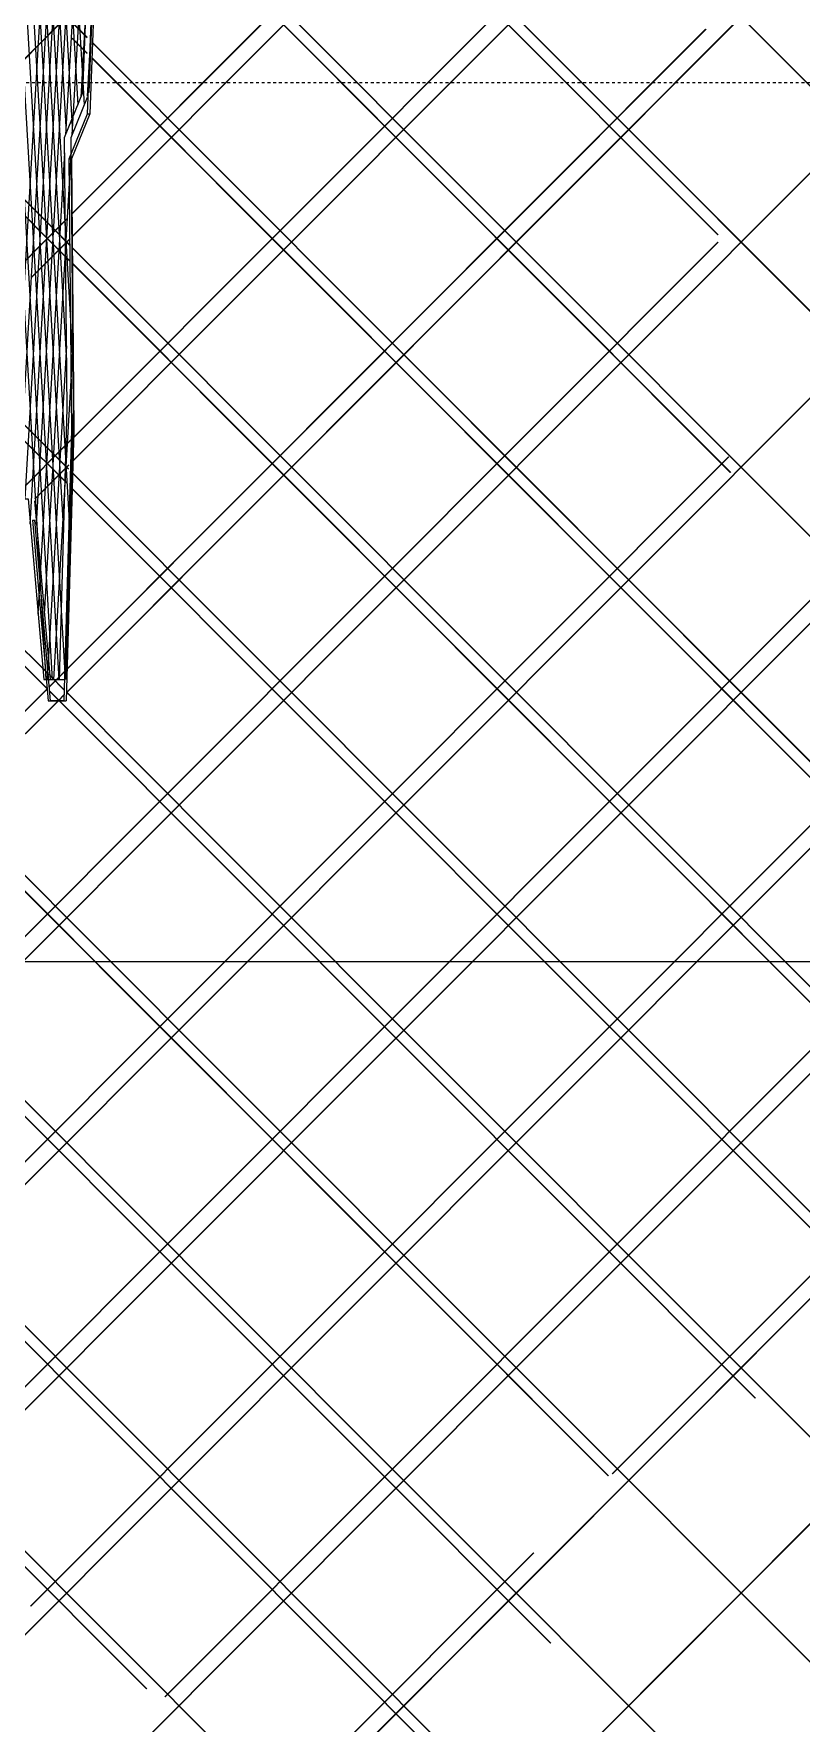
# Model space of a CAD drawing. Header units: millimetres. Extents: x -12186 to 152825, y -4386 to 9463.
# Drawn here: x 59537 to 59805, y 2883 to 3472 of the extents above; entities that cross this region are included whole.
import ezdxf

# ---------------------------------------------------------------- set-up
doc = ezdxf.new("R2010")
doc.units = ezdxf.units.MM
doc.linetypes.add('1000 Dashed', pattern=[2, 1, -1])
for name, color, linetype, lineweight in [('A-FLOR-LEVL', 51, 'Continuous', 5), ('G-ANNO-TEXT', 231, 'Continuous', 5), ('G-IMPT', 8, 'Continuous', 5), ('L-PLNT', 71, 'Continuous', 5)]:
    doc.layers.add(name, color=color, linetype=linetype, lineweight=lineweight)

# ---------------------------------------------------------------- blocks, each defined once
blk = doc.blocks.new('SVA_Shades of Green Tree - Australian_Tree_based_on_Leopard_Tree_2901-V312-Section B-B')
at = {"layer": 'G-IMPT'}
for p, q in [((12056.52, 3401.25), (12401.44, 3746.75)), ((12056.52, 3401.38), (12397.3, 3742.72)), ((12108.77, 3375.28), (12430.65, 3697.7)), ((12108.9, 3375.28), (12430.77, 3697.7)), ((12053.59, 3298.27), (12031.37, 3681.91)), ((12055.8, 3298.27), (12033.59, 3681.91)), ((12100.52, 3210.03), (12534.25, 3644.5)), ((12052.02, 3247.03), (12030.33, 3621.43)), ((12054.23, 3247.03), (12032.55, 3621.43)), ((12041.94, 3301.09), (12060.69, 3624.74)), ((12044.16, 3301.09), (12062.79, 3622.85)), ((12054.52, 3242.38), (12433.06, 3621.56)), ((12054.52, 3242.52), (12432.93, 3621.56)), ((12239.49, 3449.44), (12074.75, 3614.45)), ((12239.61, 3449.44), (12074.88, 3614.45)), ((12106.54, 3137.77), (12581.43, 3613.45)), ((12106.67, 3137.77), (12581.56, 3613.45)), ((12100.39, 3210.03), (12487.12, 3597.42)), ((12054.34, 3436.77), (12062.58, 3579)), ((12037.91, 3309.94), (12053.13, 3572.66)), ((12040.13, 3309.94), (12055.34, 3572.66)), ((12056.56, 3436.77), (12064.68, 3577.11)), ((12058.59, 3447.24), (12051.55, 3568.77)), ((12060.8, 3447.24), (12053.77, 3568.77)), ((12032.1, 3249.72), (12050.04, 3559.59)), ((12054.61, 3437.44), (12047.58, 3558.97)), ((12056.83, 3437.44), (12049.79, 3558.97)), ((12047.47, 3247.03), (12029.83, 3551.75)), ((12049.69, 3247.03), (12032.04, 3551.75)), ((12054.68, 3357.87), (12043.6, 3549.17)), ((12056.89, 3357.87), (12045.82, 3549.17)), ((12056.45, 3409.11), (12191.58, 3544.47)), ((12056.45, 3409.24), (12191.45, 3544.47)), ((12062.52, 3451.48), (12066.07, 3543.49)), ((12199.11, 3411.58), (12066.02, 3544.9)), ((12198.99, 3411.58), (12066.02, 3544.76)), ((12090.99, 3043.76), (12580.3, 3533.89)), ((12091.12, 3043.76), (12580.42, 3533.89)), ((12057.09, 3331.33), (12250.25, 3524.81)), ((12057.1, 3331.47), (12250.12, 3524.81)), ((12281.46, 3401.92), (12163.55, 3520.02)), ((12281.59, 3401.92), (12163.68, 3520.02)), ((12621.87, 3144.83), (12276.42, 3490.87)), ((12622, 3144.83), (12276.55, 3490.87)), ((12059.64, 3449.84), (12061.45, 3481.08)), ((12061.87, 3450.16), (12063.66, 3481.08)), ((12285.77, 3319.17), (12121.78, 3483.43)), ((12285.9, 3319.17), (12121.91, 3483.43)), ((12054.51, 3477.79), (11993.74, 3416.91)), ((12054.51, 3477.66), (11993.74, 3416.78)), ((12054.76, 3250.56), (12277.31, 3473.49)), ((12054.76, 3250.69), (12277.18, 3473.49)), ((12061.78, 3470.71), (12055.52, 3476.98)), ((12061.78, 3470.58), (12055.52, 3476.85)), ((12061.81, 3465.08), (12056.56, 3470.33)), ((12061.81, 3465.21), (12056.57, 3470.46)), ((12158.49, 3373.72), (12063.59, 3468.77)), ((12158.61, 3373.72), (12063.6, 3468.89)), ((12055.81, 3398.26), (11993.52, 3460.66)), ((12052.08, 3401.87), (11993.52, 3460.53)), ((12464.03, 3062.31), (12063.39, 3463.62)), ((12463.9, 3062.31), (12063.39, 3463.49)), ((12055.87, 3392.73), (11993.61, 3455.09)), ((12055.87, 3392.6), (11993.62, 3454.96)), ((12056.14, 3435.75), (12061.87, 3449.89)), ((12372.05, 3316.65), (12239.49, 3449.44)), ((12372.17, 3316.65), (12239.61, 3449.44)), ((12057.05, 3341.39), (12056.14, 3435.75)), ((12044.67, 3269.72), (12053.98, 3430.51)), ((12046.88, 3269.72), (12056.16, 3429.93)), ((11994.86, 3347.55), (12054.72, 3407.51)), ((11994.86, 3347.42), (12054.71, 3407.37)), ((12339.18, 3271.15), (12198.99, 3411.58)), ((12339.31, 3271.15), (12199.11, 3411.58)), ((12021.16, 3138.48), (12281.59, 3399.34)), ((12021.16, 3138.61), (12281.46, 3399.34)), ((12042.22, 3387.05), (12055.79, 3400.64)), ((12042.35, 3387.05), (12055.79, 3400.52)), ((12055.81, 3398.13), (12052.77, 3401.18)), ((12072.29, 3381.76), (12056.56, 3397.52)), ((12072.16, 3381.76), (12056.56, 3397.39)), ((12449.11, 2998.82), (12056.61, 3391.98)), ((12448.98, 2998.82), (12056.61, 3391.85)), ((12339.64, 3113.83), (12072.16, 3381.76)), ((12339.77, 3113.83), (12072.29, 3381.76)), ((12056.86, 3323.16), (12108.9, 3375.28)), ((12056.86, 3323.29), (12108.77, 3375.28)), ((12306.55, 3225.41), (12158.49, 3373.72)), ((12306.68, 3225.41), (12158.61, 3373.72)), ((12047.9, 3247.03), (12054.63, 3363.29)), ((12050.11, 3247.03), (12056.84, 3363.29)), ((12055.24, 3320.28), (12038.42, 3337.13)), ((12055.25, 3320.4), (12038.43, 3337.25)), ((12054.32, 3247.03), (12057.05, 3341.39)), ((12054.81, 3315.36), (12038.25, 3331.94)), ((12054.8, 3315.24), (12038.25, 3331.82)), ((12037.6, 3311.81), (12056.12, 3330.35)), ((12037.61, 3311.94), (12056.13, 3330.49)), ((12027.41, 3066.32), (12285.23, 3324.56)), ((12027.41, 3066.44), (12285.1, 3324.56)), ((12043.5, 3309.78), (12055.36, 3321.66)), ((12043.51, 3309.92), (12055.37, 3321.8)), ((12309.62, 3065.6), (12056.73, 3318.91)), ((12398.49, 2971.1), (12056.58, 3313.59)), ((12398.36, 2971.1), (12056.58, 3313.46)), ((12309.49, 3065.6), (12056.73, 3318.79)), ((12043.45, 3309.25), (12048.85, 3247.03)), ((12295.7, 3170.39), (12427.79, 3302.7)), ((12295.83, 3170.39), (12427.92, 3302.7)), ((12042.01, 2924.21), (12413.3, 3296.12)), ((12042.14, 2924.21), (12413.43, 3296.12)), ((12024.14, 2984.6), (12318.45, 3279.41)), ((12024.17, 2984.77), (12318.32, 3279.41)), ((12088.79, 2892.64), (12464.01, 3268.49)), ((12088.92, 2892.64), (12464.14, 3268.49)), ((12047.36, 3249.75), (12035.21, 3261.91)), ((12047.34, 3249.89), (12035.22, 3262.03)), ((12047.88, 3243.75), (12034.86, 3256.79)), ((12047.86, 3243.89), (12034.87, 3256.91)), ((12048.58, 3248.65), (12047.34, 3249.89)), ((12048.58, 3248.52), (12047.36, 3249.75)), ((12048.65, 3244.45), (12053.99, 3249.8)), ((12048.66, 3244.59), (12054, 3249.93)), ((12032.9, 3228.67), (12047.88, 3243.68)), ((12032.91, 3228.81), (12047.87, 3243.8)), ((12051.98, 3239.64), (12048.53, 3243.09)), ((12052.11, 3239.64), (12048.54, 3243.21)), ((12048.88, 3247.03), (12053.91, 3247.03)), ((12053.81, 3243.29), (12048.97, 3248.13)), ((12053.81, 3243.41), (12048.98, 3248.25)), ((12081.27, 3215.77), (12054.52, 3242.57)), ((12081.4, 3215.77), (12054.53, 3242.69)), ((12040.15, 3228.12), (12051.65, 3239.64)), ((12040.28, 3228.12), (12051.78, 3239.64)), ((12051.65, 3239.64), (12053.76, 3241.76)), ((12051.78, 3239.64), (12053.76, 3241.62)), ((12294.47, 2996.74), (12051.98, 3239.64)), ((12294.6, 2996.74), (12052.11, 3239.64)), ((12750.88, 2780.32), (12306.55, 3225.41)), ((12751.01, 2780.32), (12306.68, 3225.41)), ((12107.88, 3189.12), (12081.27, 3215.77)), ((12108.01, 3189.12), (12081.4, 3215.77)), ((12021.31, 3130.69), (12100.52, 3210.03)), ((12021.31, 3130.82), (12100.39, 3210.03)), ((12106.02, 3112.69), (12020, 3198.85)), ((12105.89, 3112.69), (12020, 3198.72)), ((12243.39, 2969.6), (12020.1, 3193.27)), ((12243.27, 2969.6), (12020.11, 3193.14)), ((12244.65, 2970.34), (12464.41, 3190.46)), ((12244.78, 2970.34), (12464.54, 3190.46)), ((12273.89, 3022.83), (12107.88, 3189.12)), ((12274.02, 3022.83), (12108.01, 3189.12)), ((12056.63, 2773.93), (12458.31, 3176.28)), ((12056.63, 2774.06), (12458.18, 3176.28)), ((12152.27, 3026.72), (12295.7, 3170.39)), ((12152.4, 3026.72), (12295.83, 3170.39)), ((12062.16, 2701.17), (12518.69, 3158.47)), ((12062.18, 2701.06), (12518.82, 3158.47)), ((12027.49, 3058.45), (12106.67, 3137.77)), ((12027.49, 3058.58), (12106.54, 3137.77)), ((12213.55, 3009.67), (12329.97, 3126.28)), ((12213.68, 3009.67), (12330.1, 3126.28)), ((12091.63, 3048.67), (12021.54, 3118.88)), ((12091.5, 3048.67), (12021.54, 3118.75)), ((12223.26, 2911.34), (12021.92, 3113.02)), ((12223.14, 2911.34), (12021.99, 3112.82)), ((12206.88, 3011.53), (12105.89, 3112.69)), ((12207.01, 3011.53), (12106.02, 3112.69)), ((12573.71, 2800.94), (12309.49, 3065.6)), ((12573.84, 2800.94), (12309.62, 3065.6)), ((12098.49, 3041.67), (12091.5, 3048.67)), ((12098.62, 3041.67), (12091.63, 3048.67)), ((12022.12, 2974.64), (12091.12, 3043.76)), ((12022.15, 2974.8), (12090.99, 3043.76)), ((12381.24, 2758.44), (12098.49, 3041.67)), ((12381.37, 2758.44), (12098.62, 3041.67)), ((12409.31, 2652.02), (12027.72, 3034.26)), ((12409.19, 2652.02), (12027.72, 3034.13)), ((12012.39, 2886.47), (12152.4, 3026.72)), ((12012.4, 2886.61), (12152.27, 3026.72)), ((12185.8, 2870.43), (12027.78, 3028.73)), ((12185.67, 2870.43), (12027.78, 3028.6)), ((12507.15, 2789.18), (12273.89, 3022.83)), ((12507.28, 2789.18), (12274.02, 3022.83)), ((12049.4, 2845.25), (12213.55, 3009.67)), ((12049.43, 2845.15), (12213.68, 3009.67)), ((12440.6, 2777.42), (12206.88, 3011.53)), ((12440.73, 2777.42), (12207.01, 3011.53)), ((12378.16, 2604.67), (12020.08, 2963.35)), ((12378.29, 2604.67), (12020.1, 2963.46)), ((12082.42, 2895.43), (12019.27, 2958.68)), ((12082.55, 2895.43), (12019.29, 2958.79)), ((12143.27, 2868.78), (12217.23, 2942.87)), ((12143.4, 2868.78), (12217.36, 2942.87))]:
    blk.add_line(p, q, dxfattribs=at)
at = {"layer": 'G-IMPT', "flags": 128}
blk.add_lwpolyline([(12008.37, 2869.6), (12013.84, 2948.23), (12019.31, 2979.69), (12025.68, 3011.14), (12024.77, 3105.5), (12019.31, 3121.22), (12017.48, 3215.58), (12022.95, 3294.21), (12028.42, 3325.67), (12030.24, 3231.31), (12035.71, 3309.94), (12041.17, 3309.94), (12046.64, 3247.03), (12052.11, 3247.03), (12054.84, 3341.39), (12053.93, 3435.75), (12060.31, 3451.48), (12063.95, 3545.84), (12059.39, 3655.92), (12053.93, 3703.1), (12048.46, 3703.1), (12042.99, 3766.01), (12041.17, 3860.36)], dxfattribs=at)
at = {"layer": 'L-PLNT'}
for p, q in [((12061.9, 3444.08), (12065.54, 3538.44)), ((12066.28, 3538.44), (12062.64, 3444.08)), ((12055.52, 3428.36), (12061.9, 3444.08)), ((12062.64, 3444.08), (12056.26, 3428.36)), ((12061.9, 3444.08), (12062.64, 3444.08)), ((12056.43, 3334), (12055.52, 3428.36)), ((12055.52, 3428.36), (12056.26, 3428.36)), ((12056.26, 3428.36), (12057.17, 3334)), ((12053.7, 3239.64), (12056.43, 3334)), ((12057.17, 3334), (12054.44, 3239.64)), ((12056.43, 3334), (12057.17, 3334)), ((12042.77, 3302.55), (12048.23, 3239.64)), ((12042.77, 3302.55), (12043.51, 3302.55)), ((12048.97, 3239.64), (12043.51, 3302.55)), ((12048.23, 3239.64), (12053.7, 3239.64)), ((12048.23, 3239.64), (12048.97, 3239.64)), ((12053.7, 3239.64), (12048.97, 3239.64)), ((12053.7, 3239.64), (12054.44, 3239.64))]:
    blk.add_line(p, q, dxfattribs=at)

msp = doc.modelspace()

# ---------------------------------------------------------------- linework, layer by layer
at = {"layer": 'A-FLOR-LEVL', "linetype": '1000 Dashed'}
msp.add_line((40316.76, 3455), (71229.08, 3455), dxfattribs=at)
at = {"layer": 'G-ANNO-TEXT', "color": 7}
msp.add_line((59146.73, 3148.81), (61847.87, 3148.81), dxfattribs=at)

# ---------------------------------------------------------------- block references
at = {"layer": 'L-PLNT'}
msp.add_blockref('SVA_Shades of Green Tree - Australian_Tree_based_on_Leopard_Tree_2901-V312-Section B-B', (47494.18, 0), dxfattribs=at)

doc.saveas('drawing.dxf')
